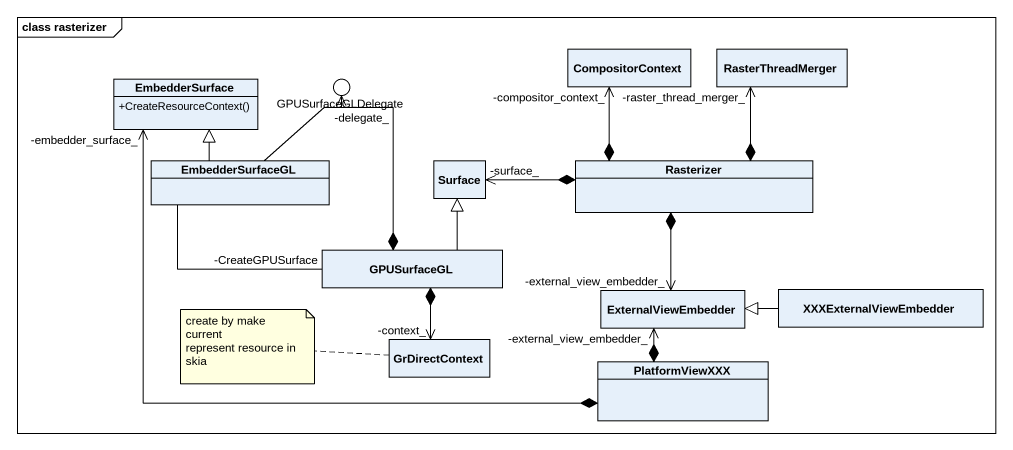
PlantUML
@startuml
mainframe class rasterizer
allowmixing
hide circle
hide empty members
skinparam classAttributeIconSize 0
class CompositorContext
class RasterThreadMerger
class EmbedderSurface {
  +CreateResourceContext()
}
() GPUSurfaceGLDelegate
class EmbedderSurfaceGL
class Surface
class Rasterizer
class GPUSurfaceGL
class ExternalViewEmbedder
class XXXExternalViewEmbedder
class GrDirectContext
class PlatformViewXXX
EmbedderSurfaceGL -up-|> EmbedderSurface
EmbedderSurfaceGL -up- GPUSurfaceGLDelegate
EmbedderSurfaceGL -right- "-CreateGPUSurface" GPUSurfaceGL
Rasterizer *-up-> "-compositor_context_" CompositorContext
Rasterizer *-up-> "-raster_thread_merger_" RasterThreadMerger
Rasterizer *-left-> "-surface_" Surface
Rasterizer *--> "-external_view_embedder_" ExternalViewEmbedder
GPUSurfaceGL *-up-> "-delegate_" GPUSurfaceGLDelegate
GPUSurfaceGL -up-|> Surface
GPUSurfaceGL *--> "-context_" GrDirectContext
XXXExternalViewEmbedder -left-|> ExternalViewEmbedder
PlatformViewXXX *-left-> "-embedder_surface_" EmbedderSurface
PlatformViewXXX *-up-> "-external_view_embedder_" ExternalViewEmbedder
note left of GrDirectContext
  create by make current
  represent resource in skia
end note
@enduml
